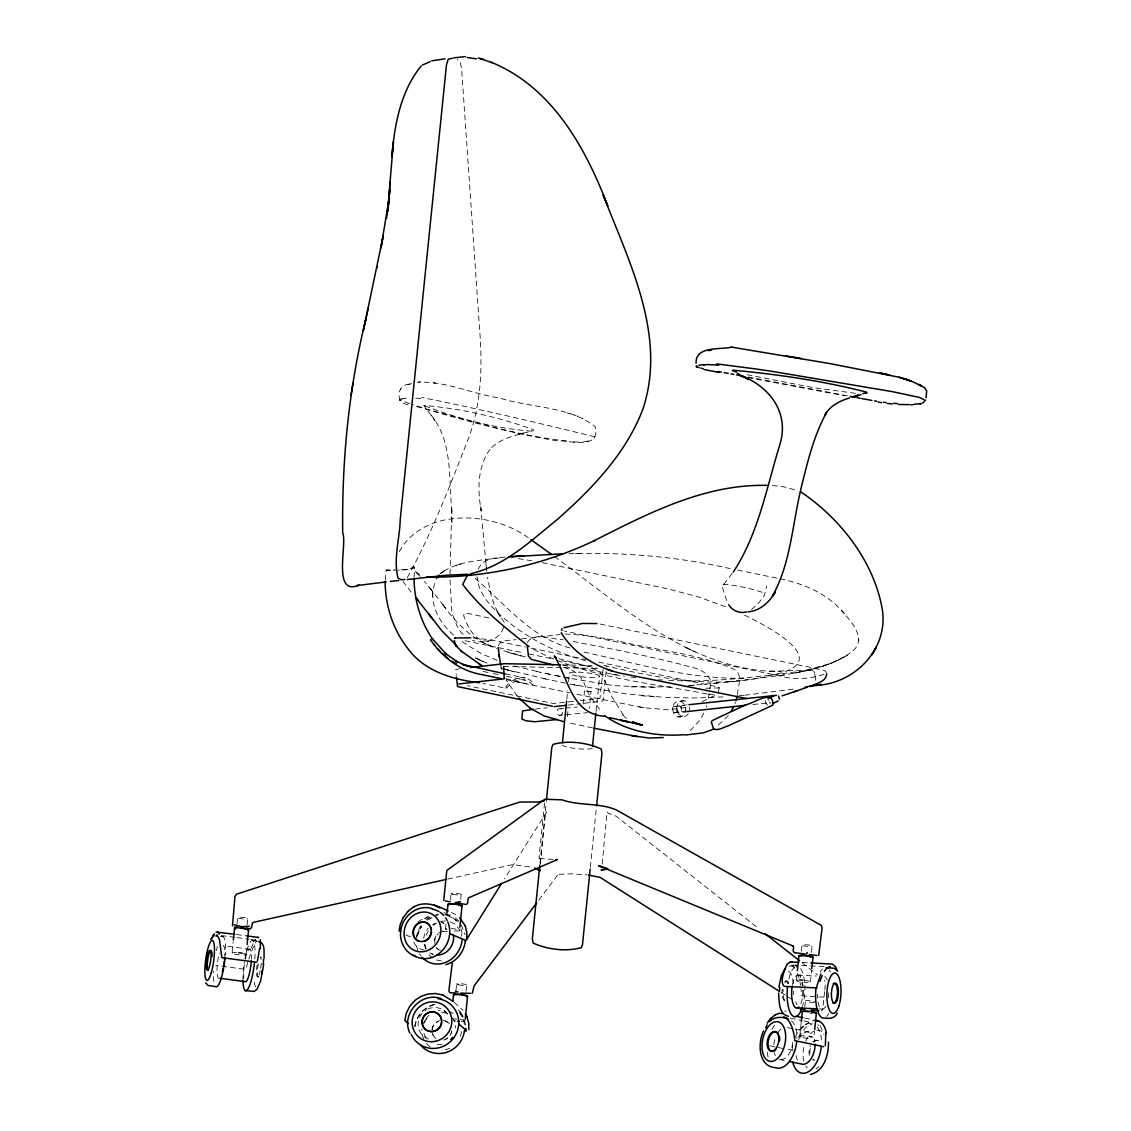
<?xml version="1.0" encoding="UTF-8"?>
<svg xmlns="http://www.w3.org/2000/svg" width="1131" height="1131" viewBox="0 0 1131 1131"><rect width="100%" height="100%" fill="white"/><g stroke="black" fill="none" stroke-linecap="round" stroke-linejoin="round"><path stroke-width="0.75" stroke-dasharray="5 3.75" d="M452.004 522.621L451.75 506.504L450.025 575.75M449.997 580.005L451.933 612.846L457.532 627.168L460.84 632.229L465.901 637.092M385.162 580.359L386.364 569.925A40.956 5.372 4.2 0 0 396.755 569.911M414.116 577.347L414.625 567.14A43.063 5.641 4.2 0 1 398.041 570.236M453.531 635.028C441.062 624.326 431.448 608.605 432.82 591.697M432.706 596.815L432.848 590.255L435.803 579.906M606.654 666.527L605.99 665.749M561.188 630.942L561.315 629.09L562.771 628.115M796.959 1004.865L795.772 1001.755M239.334 954.903A7.097 1.06 5.8 0 1 232.081 953.292L233.156 941.614M237.001 923.829L237.637 917.566M247.039 924.96L247.675 918.697A5.061 0.763 5.8 0 0 240.493 917.227A5.061 0.763 5.8 0 0 239.8 918.471A5.061 0.763 5.8 0 0 247.675 918.697M246.077 954.451L246.926 946.223M445.487 928.947L445.982 923.999M446.83 915.757L447.155 912.463M450.463 899.866L451.099 893.603M460.685 899.23L461.165 894.536M455.977 990.346L456.613 984.083M466.029 991.223L466.665 984.96M544.577 803.151L539.077 857.199L539.883 858.924L538.469 857.538L539.105 858.896L538.526 858.429L554.232 859.489M540.01 863.349L546.259 801.921M540.349 864.084L545.495 813.104L546.725 811.987L504.454 878.858M566.829 699.297L567.72 690.574M568.596 681.852L569.487 673.129M596.037 711.441L599.586 676.55A15.198 2.276 5.8 0 0 578.266 672.139A15.198 2.276 5.8 0 0 575.764 675.829A15.198 2.276 5.8 0 0 599.586 676.55M603.077 669.354L600.01 698.195L580.245 700.612M606.131 671.616L603.021 701.022L576.867 704.146M590.354 867.293L596.419 807.619M602.173 864.112L607.05 811.931L608.605 813.458L616.042 816.158L759.311 929.102M598.582 662.102L715.81 686.503L719.288 687.662L718.439 691.635M796.394 980.648L797.228 972.42M801.37 951.327L802.006 945.064M799.801 1036.364L801.313 1021.533M804.777 1007.283L805.413 1001.02M811.45 952.387L812.086 946.124A5.061 0.763 5.8 0 0 804.707 944.682A5.061 0.763 5.8 0 0 804.353 945.968A5.061 0.763 5.8 0 0 812.086 946.124M810.46 981.878L811.62 970.341M814.179 1034.667L814.518 1031.373M824.598 991.59L822.704 1009.799L821.106 1010.902M824.782 989.851L825.517 982.047L824.414 980.337M709.717 688.737C714.75 675.857 700.838 669.015 690.391 666.908C650.636 656.065 610.019 648.671 569.6 640.796M583.115 704.09L584.529 690.942L591.004 691.465L589.52 708.246M416.561 406.496C462.579 419.969 509.007 432.692 556.296 440.765C568.639 440.143 601.028 450.449 595.16 426.613C568.455 405.859 531.174 408.15 499.973 398.084C472.39 394.04 445.444 380.709 417.339 382.278M709.137 693.543L708.162 699.693M409.535 384.144C395.652 384.625 395.016 405.605 410.482 404.601M594.425 438.093L594.736 436.453M737.412 694.703C737.836 686.305 743.491 674.712 734.175 669.312C697.417 653.322 656.277 650.438 617.625 640.825M594.68 436.778C540.477 423.432 478.795 408.814 421.609 397.433M779.966 578.803C804.579 583.695 828.867 594.454 845.027 614.303L841.634 610.641C849.947 620.452 865.922 636.173 854.64 649.293C834.056 667.29 805.23 671.079 779.217 675.744M247.76 962.34L246.162 968.588L245.102 969.281L215.682 965.379M417.042 936.256L421.594 926.077L418.258 932.029L416.646 937.641L418.23 932.1L421.609 926.063M400.53 388.81L400.289 389.615M248.763 959.06L254.023 945.106L257.034 940.427M414.653 1026.368C416.392 1015.878 424.662 1006.83 435.067 1004.469M751.493 609.538L758.321 603.417L764.4 595.457L766.705 585.971M498.304 645.942C500.595 638.859 510.533 640.938 515.962 639.51M527.329 642.436C534.68 631.324 552.451 639.807 563.295 639.736M734.938 703.68L735.461 702.195M732.153 573.403L722.158 586.48L727.191 602.201M250.983 948.202L255.479 939.324M399.314 551.575C423.644 507.296 493.257 510.788 529.449 538.667M703.821 713.039L702.294 715.951A57.328 46.654 83.6 0 1 698.633 721.592L689.274 731.7M503.592 627.394C499.337 640.499 484.45 644.345 472.489 640.344M478.173 569.275C482.668 558.346 495.788 557.668 505.925 557.131M798.288 1037.367L805.795 1027.485L812.44 1023.781M407.301 577.602C431.915 533.224 450.166 485.157 468.658 437.867C481.509 403.187 482.541 365.695 479.586 329.22L461.561 68.143L459.978 61.611L457.419 59.533M538.738 900.177L557.795 874.899L556.947 875.295L558.657 874.32L571.763 873.839L587.046 874.885M728.336 715.471L717.111 726.286M826.309 673.185C826.549 669.001 817.091 669.693 813.839 668.11L599.642 623.944M800.479 1029.832L804.876 1025.054M440.256 573.728L445.458 569.854L440.256 573.728C457.546 560.425 481.113 560.679 501.796 557.555M427.532 920.083L437.853 914.852M804.919 1025.011L809.584 1021.788L814.108 1020.388M424.493 918.754L429.412 915.389M400.756 398.974L400.162 399.413A28.939 4.326 5.8 0 0 399.978 400.332L399.413 399.413L399.978 400.332M714.566 695.565L702.054 701.757M451.919 511.679C448.555 479.205 453.163 442.334 431.222 415.176L434.954 420.534L423.715 405.365C460.543 408.503 498.46 417.028 533.365 429.61L533.436 430.572C518.677 434.799 501.839 437.018 490.628 448.512L491.024 448.074C477.197 465.661 477.423 489.864 481.198 510.83L480.59 505.5L486.698 571.028M719.344 687.931L703.086 688.256M824.018 674.274C809.952 679.18 794.74 680.014 780.333 676.041L564.793 631.169M460.897 564.044L455.553 565.585M407.938 384.611L411.642 383.565M591.315 691.734L584.529 690.942M518.945 434.346L523.681 433.06L521.886 433.541M567.423 716.587L568.271 708.218M685.711 707.469L668.322 709.844L644.373 707.766M447.706 879.084L512.838 864.579L532.008 867.265M798.316 672.422L831.045 663.275L847.614 655.118C831.285 665.042 812.426 669.594 793.877 673.327M793.071 1050.218L786.611 1049.257M588.601 441.033L580.825 441.811M784.575 674.938L723.868 682.417M401.604 398.72L406.439 398.154M418.597 382.052L420.407 381.797M793.184 689.118L742.586 695.508M401.448 399.215L402.452 399.102M521.476 638.888L560.142 634.519M460.133 668.69L455.92 669.396L456.245 675.249M573.261 701.39L553.54 703.524L467.471 685.711M568.342 705.108L575.17 704.344M535.048 709.109L547.22 707.752M679.957 701.22L684.001 700.796M683.633 705.263L687.139 704.882M675.108 706.423L679.434 705.97M674.472 712.643A3.153 2.545 83.9 0 0 677.144 708.444A3.153 2.545 83.9 0 0 672.747 707.525A3.153 2.545 83.9 0 0 674.472 712.643L678.812 712.177A3.153 2.545 83.9 0 0 681.47 707.978A3.153 2.545 83.9 0 0 677.087 707.059A3.153 2.545 83.9 0 0 678.812 712.177M682.954 711.993L686.446 711.611M752.765 704.528L770.211 702.662M678.36 716.913A7.974 6.433 83.9 0 0 685.103 706.31A7.974 6.433 83.9 0 0 674.005 703.977A7.974 6.433 83.9 0 0 678.36 716.913L682.403 716.474M688.016 685.683L734.16 681.343M713.237 683.534L718.383 682.997M560.198 708.614L563.648 708.289M565.373 708.119L577.46 706.96M559.463 715.358A3.421 2.799 84.5 0 0 562.432 710.805A3.421 2.799 84.5 0 0 557.611 709.801A3.421 2.799 84.5 0 0 559.463 715.358L587.555 712.643M668.675 680.282C716.686 683.138 764.33 675.546 811.747 670.047L814.688 673.044L815.79 681.47L815.72 679.363M689.231 685.584L697.587 684.962M565.147 633.982L588.7 635.707L618.615 641.008M723.161 696.894L694.646 697.983L664.462 697.375M738.868 695.607L745.569 695.268M743.986 678.204C689.019 679.392 635.438 663.119 582.14 651.682M670.994 686.87L629.345 686.885M578.379 441.924L569.444 441.896M488.945 641.107C474.766 642.083 467.584 626.899 463.668 615.603L464.191 613.44L467.852 613.398L492.565 618.756M531.528 431.109C494.784 428.451 457.786 418.767 423.715 405.365M723.105 584.26C737.002 585.391 751.21 588.431 764.358 593.04M788.957 966.058L796.252 966.284A25.32 8.808 -87.4 0 0 787.897 983.857M569.034 553.709C623.124 552.084 677.313 556.537 730.117 568.596M575.453 553.625L582.705 553.54M506.066 688.242L506.532 688.03A40.956 22.988 -78.3 0 1 532.701 685.075L533.549 683.28A43.063 24.175 -78.3 0 0 506.038 686.376L506.066 688.242L482.781 683.421M655.146 687.507L614.076 685.669L566.391 677.723M554.473 556.523C600.179 589.873 643.398 627.846 695.098 651.908L684.312 646.748C711.993 660.377 742.063 670.527 773.152 671.347L769.221 671.291L811.747 670.047M769.221 671.291L781.054 671.461M562.333 664.858L592.022 665.466M503.733 666.371L598.879 668.492M472.857 637.926L489.44 639.665L525.392 646.96M824.131 966.524L790.23 964.969L792.492 965.28L795.927 969.649M797.553 975.176L816.384 976.025M785.663 981.072L786.611 981.114M823.835 997.09L802.501 996.058L801.469 995.209L801.045 988.791M819.494 1008.937L822.916 1009.092M569.755 684.001L625.245 693.798L664.788 697.389M802.331 962.538L810.899 962.933M658.27 679.773L662.78 680M566.603 440.906C520.317 436.297 475.571 422.033 430.755 410.185A652.827 97.619 5.8 0 1 419.064 406.693L412.391 404.629M772.445 485.524L783.67 486.811L797.807 490.642M420.746 398.508L417.848 398.31A28.939 4.326 5.8 0 0 414.921 398.169M641.305 695.692L657.04 697.021M855.474 393.305L814.037 387.777L744.014 374.121M708.473 694.137L714.41 694.773M630.9 677.116L635.99 677.723M221.167 935.521L235.163 937.387M236.902 937.613L249.145 939.239M250.898 939.479L257.896 940.398M220.404 936.44L223.358 936.836M252.877 940.752L257.303 941.345M250.078 949.277L223.443 945.728A16.456 3.294 -82.4 0 1 224.8 955.723M257.331 976.774L258.306 976.901M236.52 934.531L246.784 935.903M706.988 693.982C647.596 682.205 583.879 677.907 530.397 647.526M518.309 558.629L533.973 561.117M563.139 665.226L624.538 676.281M611.871 674.415L618.572 675.405M576.923 694.321L641.277 707.257M639.269 706.932L646.395 708.091M445.671 914.442L450.195 915.233L443.79 912.505M748.001 376.948L847.586 395.822M747.676 377.542L844.984 395.878M607.149 638.831L608.266 639.043M737.681 570.109L778.284 578.436M542.173 562.673L668.562 589.011L699.184 597.168L727.318 607.375M433.64 382.9L435.251 383.211L434.219 382.999M506.674 669.708L549.327 679.773M573.502 684.75L579.892 686.05M555.575 675.461L569.656 678.402M531.202 648.162L586.169 659.543M495.618 647.073L464.926 640.726M498.559 647.681L523.992 652.955M528.672 653.916L553.526 659.062M561.796 660.773L597.691 668.195M545.976 673.482L564.751 677.384M543.516 678.586L568.059 683.647M505.303 673.878L525.265 678.006M483.234 671.475L491.561 673.199M493.215 673.539L499.874 674.91M506.518 676.296L524.812 680.07M506.377 679.717L570.024 692.893M592.587 727.926L567.154 722.483M804.608 1018.027L813.189 1019.809M790.357 1018.154L802.105 1020.586M803.788 1020.925L812.171 1022.664M809.513 1032.179L787.303 1027.57A16.456 9.246 -78.3 0 1 789.424 1028.941M817.345 1040.364L818.165 1040.534M769.872 1045.779L776.573 1047.165M778.241 1047.518L784.942 1048.904M779.202 1059.408L786.045 1060.821M514.662 666.003L540.321 672.252M505.769 678.572L526.481 683.873M536.433 671.418L550.076 674.345M517.15 681.823L522.678 683.067M603.94 665.438C659.034 678.289 717.111 690.136 773.053 674.854C837.223 661.776 766.323 625.584 743.505 614.656M558.827 658.751L589.576 666.64L599.84 672.238L602.243 675.363L611.913 696.781L624.538 716.884L622.63 714.849M525.463 657.012L499.987 649.646M569.939 413.663L567.126 412.956M414.512 567.069L412.532 566.984A40.956 5.372 4.2 0 1 399.78 569.798M503.394 668.718L514.308 671.856L506.589 669.637M817.826 1024.87L819.183 1025.252M500.397 667.856L505.034 669.199M585.49 660.73C558.855 653.52 533.549 641.334 511.608 624.552C496.622 612.182 478.724 597.521 477.098 576.725M563.478 667.587C575.099 669.269 583.214 677.78 586.183 688.694A87.964 71.592 83.6 0 0 592.39 699.608L601.678 712.134M409.549 403.725L399.512 399.653M569.784 647.936C530.326 637.177 504.384 603.304 474.709 577.87M574.18 414.907L575.792 415.459M445.798 608.478L441.839 603.205C455.51 623.054 473.493 640.98 496.976 648.487M497.244 660.348L481.085 653.562L459.285 639.892M487.023 663.148L475.458 657.973M576.895 415.84L577.743 416.18M447.607 915.248L458.196 921.412M440.821 921.949L444.059 923.334A16.456 14.703 -66.7 0 0 441.542 922.769M405.93 934.955L410.765 937.048M429.936 952.995L433.173 954.38A16.456 14.703 -66.7 0 1 429.738 952.655M563.167 630.631L561.315 629.09M582.14 418.074L582.946 418.442M485.496 643.525L482.159 641.998L492.452 646.748M476.335 658.355L483.799 661.889L475.359 657.889M451.311 912.448L457.306 915.46M458.196 1009.955L460.699 1012.188M420.181 576.372L414.554 570.985L420.011 574.93M385.685 570.024L387.113 570.25A43.063 5.641 4.2 0 0 394.606 570.293M780.956 992.339L786.879 996.114M788.364 997.047L792.817 999.875M802.247 962.891L817.487 974.894M624.284 716.616L626.39 718.369M454.139 1002.335L463.046 1010.294M447.622 1013.701L443.677 1010.28A20.217 19.552 -49.1 0 0 438.559 1010.676M417.028 573.134L418.131 574.124M455.355 917.863L458.592 920.973M517.319 696.258L506.236 680.169M428.79 586.763L433.102 592.05L424.45 581.461M411.203 592.036L403.117 581.73M443.621 605.594L431.165 589.703M460.204 1013.164L463.837 1018.932M504.27 622.347L496.452 610.415L500.072 616.551L494.501 605.509L490.826 594.355L487.518 577.262M820.357 1025.803L824.004 1034.384M460.6 1012.132L464.007 1017.631M795.461 964.729L797.85 968.744M461.137 924.776L465.138 934.757M813.811 671.22L814.673 673.044M797.511 973.183L799.264 978.866M501.98 669.962L500.651 665.127M464.304 1020.459L465.689 1025.082M799.97 974.399L800.805 977.764M801.879 982.669L802.317 985.652M800.027 981.977L800.536 985.384M485.948 564.242L486.655 570.59M858.698 639.185L858.585 638.068L858.811 640.839M802.869 990.304L803.18 995.266M685.499 710.805A3.421 2.757 83.9 0 1 680.975 710.339A3.421 2.757 83.9 0 1 682.672 705.263A3.421 2.757 83.9 0 1 686.036 709.194M767.624 705.108A3.421 1.951 65.1 0 1 765.758 699.566M767.765 699.34A3.421 1.951 65.1 0 1 768.896 700.442M769.702 702.012A3.421 1.951 65.1 0 1 769.971 703.638M688.341 713.718A7.974 6.433 83.9 0 1 679.307 714.75A7.974 6.433 83.9 0 1 678.049 703.553A7.974 6.433 83.9 0 1 687.082 702.507M689.486 707.2A7.974 6.433 83.9 0 1 689.599 709.971M592.319 748.086A15.198 2.276 5.8 0 1 577.8 748.708A15.198 2.276 5.8 0 1 562.361 745.272M706.705 705.659A45.862 37.323 83.6 0 1 706.239 707.129M807.986 1038.329A7.097 1.06 5.8 0 1 799.773 1036.505A7.097 1.06 5.8 0 1 807.492 1036.166M812.27 1013.715A7.097 1.06 5.8 0 1 810.503 1013.616M814.164 1002.377A5.061 0.763 5.8 0 1 806.728 1001.642A5.061 0.763 5.8 0 1 807.378 1000.582A5.061 0.763 5.8 0 1 814.702 1001.5M798.627 1039.686A16.456 9.246 -78.3 0 1 811.648 1033.536M814.518 1039.064A16.456 9.246 -78.3 0 1 814.97 1041.552M797.595 1060.298A16.456 9.246 -78.3 0 1 795.984 1054.629M792.76 1042.414A16.456 9.246 -78.3 0 1 781.606 1059.69M775.371 1055.704A16.456 9.246 -78.3 0 1 774.198 1052.509M773.745 1044.563A16.456 9.246 -78.3 0 1 775.852 1036.321M777.704 1032.801A16.456 9.246 -78.3 0 1 782.383 1028.136M817.133 1026.99A25.32 14.222 -78.3 0 1 821.502 1043.446M792.053 1049.992A25.32 14.222 -78.3 0 1 793.213 1043.489M795.277 1037.311A25.32 14.222 -78.3 0 1 812.906 1023.852M813.684 1042.019A9.995 5.613 -78.3 0 1 820.498 1042.796M814.702 1060.044A9.995 5.613 -78.3 0 1 813.246 1059.874M809.867 1053.385A9.995 5.613 -78.3 0 1 811.21 1045.85M816.907 1030.157A20.217 11.352 -78.3 0 1 823.933 1033.96M818.971 1066.604A20.217 11.352 -78.3 0 1 815.946 1068.908M807.294 1067.918A20.217 11.352 -78.3 0 1 805.838 1066.109M803.759 1061.118A20.217 11.352 -78.3 0 1 804.127 1046.161M805.781 1041.227A20.217 11.352 -78.3 0 1 813.811 1031.175M812.864 1041.849A9.995 5.613 -78.3 0 1 819.664 1042.626M813.882 1059.874A9.995 5.613 -78.3 0 1 812.426 1059.705M809.386 1055.52A9.995 5.613 -78.3 0 1 810.39 1045.68M791.559 1020.841A25.32 14.222 -78.3 0 1 796.874 1038.357M768.119 1057.132A25.32 14.222 -78.3 0 1 767.27 1051.279M771.992 1029.38A25.32 14.222 -78.3 0 1 775.159 1024.488M464.94 1020.671A7.097 1.06 5.8 0 1 461.123 1021.463M455.736 1020.968A7.097 1.06 5.8 0 1 454.082 1020.685M453.375 1018.932A7.097 1.06 5.8 0 1 456.655 1019.017M460.289 1019.413A7.097 1.06 5.8 0 1 463.328 1020.021M427.603 1009.163A16.456 15.919 -49.1 0 1 448.328 1015.369M428.465 1039.092A16.456 15.919 -49.1 0 1 426.345 1009.827M452.004 1017.646A16.456 15.919 -49.1 0 1 455.637 1028.008M442.051 1044.238A16.456 15.919 -49.1 0 1 433.739 1043.659M426.118 1037.862A16.456 15.919 -49.1 0 1 423.531 1031.415M424.379 1023.032A16.456 15.919 -49.1 0 1 429.285 1016.062M441.132 1012.118A16.456 15.919 -49.1 0 1 448.936 1014.846M459.03 1012.16A25.32 24.486 -49.1 0 1 464.601 1027.005M415.049 1026.835A25.32 24.486 -49.1 0 1 435.817 1004.045M451.665 1031.09A9.995 9.67 -49.1 0 1 443.465 1040.082M432.961 1034.738A9.995 9.67 -49.1 0 0 436.156 1038.583L435.972 1038.414A9.995 9.67 -49.1 0 1 432.028 1032.122M432.141 1029.733A9.995 9.67 -49.1 0 1 437.895 1021.547M442.9 1020.572A9.995 9.67 -49.1 0 1 449.516 1023.937M461.448 1031.613A20.217 19.552 -49.1 0 1 460.246 1036.717M449.827 1048.14A20.217 19.552 -49.1 0 1 441.415 1050.162M430.091 1046.769A20.217 19.552 -49.1 0 1 426.33 1043.333M423.616 1038.993A20.217 19.552 -49.1 0 1 421.976 1028.871M423.178 1023.767A20.217 19.552 -49.1 0 1 424.676 1020.586M425.638 1019.102A20.217 19.552 -49.1 0 1 429.186 1015.2M448.767 1011.383A20.217 19.552 -49.1 0 1 453.333 1013.701M451.467 1030.921A9.995 9.67 -49.1 0 1 450.887 1033.437M447.904 1037.678A9.995 9.67 -49.1 0 1 445.727 1039.092M431.957 1029.563A9.995 9.67 -49.1 0 1 440.157 1020.558M445.204 1020.911A9.995 9.67 -49.1 0 1 449.318 1023.767M243.801 953.49A7.097 1.06 5.8 0 1 242.826 955.073M232.081 953.292A7.097 1.06 5.8 0 1 236.916 952.571M245.314 959.13A16.456 3.294 -82.4 0 1 249.668 949.121A16.456 3.294 -82.4 0 1 251.435 959.258M243.9 978.357A16.456 3.294 -82.4 0 1 244.565 963.244M219.301 978.103A16.456 3.294 -82.4 0 1 217.025 970.61A16.456 3.294 -82.4 0 1 219.273 953.08M250.036 942.392A25.32 5.061 -82.4 0 1 254.772 959.244M243.009 980.846A25.32 5.061 -82.4 0 1 244.381 962.255M244.932 959.031A25.32 5.061 -82.4 0 1 249.527 943.311M258.829 976.915A9.995 1.993 -82.4 0 1 258.462 963.244M260.243 957.9A9.995 1.993 -82.4 0 1 261.36 957.25L260.37 957.123A9.995 1.993 -82.4 0 1 260.681 968.277M255.776 986.812A20.217 4.043 -82.4 0 1 254.065 979.078M260.215 970.78A9.995 1.993 -82.4 0 1 259.07 974.837M258.448 976.124A9.995 1.993 -82.4 0 1 256.525 973.918A9.995 1.993 -82.4 0 1 257.486 963.117M222.029 936.807A25.32 5.061 -82.4 0 1 225.253 955.313M213.844 981.567A25.32 5.061 -82.4 0 1 213.561 971.232M216.36 950.521A25.32 5.061 -82.4 0 1 217.421 946.35M804.678 980.337A7.097 1.06 5.8 0 1 810.475 982.019A7.097 1.06 5.8 0 1 804 982.387M798.868 981.623A7.097 1.06 5.8 0 1 799.405 979.983M824.711 976.52A16.456 5.726 -87.4 0 1 827.256 980.125M828.797 992.735A16.456 5.726 -87.4 0 1 827.991 999.677M825.814 1006.194A16.456 5.726 -87.4 0 1 817.996 1002.123M817.459 998.32A16.456 5.726 -87.4 0 1 817.303 994.121M792.478 984.578A16.456 5.726 -87.4 0 1 801.582 978.965M802.473 982.146A16.456 5.726 -87.4 0 1 803.01 985.949M803.166 990.148A16.456 5.726 -87.4 0 1 800.14 1005.035M829.108 969.861A25.32 8.808 -87.4 0 1 830.352 972.08M828.684 1013.517A25.32 8.808 -87.4 0 1 826.521 1016.557M820.244 972.038A25.32 8.808 -87.4 0 1 822.407 968.984M800.649 968.574A25.32 8.808 -87.4 0 1 802.515 1006.491M784.758 981.623A9.995 3.478 -87.4 0 1 788.646 985.299M784.575 1000.85A9.995 3.478 -87.4 0 1 782.214 989.272M788.533 971.176A20.217 7.026 -87.4 0 1 793.411 984.182M793.552 991.081A20.217 7.026 -87.4 0 1 793.312 994.601M786.328 1011.185A20.217 7.026 -87.4 0 1 784.49 1010.944M784.843 982.867A9.995 3.478 -87.4 0 1 789.056 983.419M784.688 1000.115A9.995 3.478 -87.4 0 1 783.161 989.314M451.34 928.579A7.097 1.06 5.8 0 1 459.469 930.262A7.097 1.06 5.8 0 1 453.672 930.912M447.07 929.88A7.097 1.06 5.8 0 1 446.759 928.551M426.147 948.923A16.456 14.703 -66.7 0 1 424.054 943.975M423.715 938.405A16.456 14.703 -66.7 0 1 428.267 928.113M432.593 924.621A16.456 14.703 -66.7 0 1 436.354 923.108M424.351 950.082A16.456 14.703 -66.7 0 1 413.564 941.699M417.919 922.217A16.456 14.703 -66.7 0 1 432.735 918.471M444.723 914.527A25.32 22.62 -66.7 0 1 457.221 922.005M460.897 928.721A25.32 22.62 -66.7 0 1 462.282 936.567M421.227 956.246A25.32 22.62 -66.7 0 1 419.502 953.744M418.117 950.973A25.32 22.62 -66.7 0 1 416.434 944.908M416.307 938.433A25.32 22.62 -66.7 0 1 420.647 926.063M426.005 919.941A25.32 22.62 -66.7 0 1 432.791 915.841M435.746 914.88A25.32 22.62 -66.7 0 1 438.743 914.343M450.096 921.864A20.217 18.054 -66.7 0 1 461.604 936.312M441.387 960.813A20.217 18.054 -66.7 0 1 433.852 958.706M432.509 957.872A20.217 18.054 -66.7 0 1 429.045 954.592M425.977 948.838A20.217 18.054 -66.7 0 1 425.002 942.109M426.26 935.238A20.217 18.054 -66.7 0 1 428.578 930.502M433.201 925.342A20.217 18.054 -66.7 0 1 436.015 923.433M440.623 921.581A20.217 18.054 -66.7 0 1 445.43 921.044M440.525 950.535A9.995 8.935 -66.7 0 1 436.722 947.863M434.827 943.381A9.995 8.935 -66.7 0 1 438.135 933.966M442.447 931.534A9.995 8.935 -66.7 0 1 447.141 931.675L446.717 931.506A9.995 8.935 -66.7 0 0 442.037 931.35M438.022 949.305A9.995 8.935 -66.7 0 1 436.312 947.693M434.361 940.653A9.995 8.935 -66.7 0 1 439.747 932.269M520.953 655.895L508.003 652.262L520.953 655.895M458.338 984.762A5.061 0.763 5.8 0 0 466.58 985.158A5.061 0.763 5.8 0 0 459.992 983.645A5.061 0.763 5.8 0 0 458.338 984.762M452.725 894.296A5.061 0.763 5.8 0 0 461.052 894.72A5.061 0.763 5.8 0 0 454.62 893.193A5.061 0.763 5.8 0 0 452.725 894.296"/><path stroke-width="1.5" d="M264.131 958.31C263.664 953.051 265.771 943.098 258.773 941.543M828.486 1042.132C828.74 1054.53 824.216 1071.269 810.46 1074.45M466.665 939.083L466.863 932.778L465.265 925.936M779.542 699.198L778.467 696.003M539.812 869.315L540.067 870.912L534.539 867.972M389.955 183.137L393.447 141.898L391.835 157.294L392.598 148.91L392.514 149.66C395.369 120.31 402.155 89.095 421.269 65.881M389.46 193.147L389.997 182.091L387.919 210.225M260.37 948.852L260.328 939.691M387.806 211.751L389.827 189.556L387.664 210.352L389.361 197.204L380.921 248.014L383.225 235.884L363.291 330.874M233.325 939.974L234.499 928.438M247.081 944.569L248.594 929.753M447.155 912.463L448.003 904.235M459.865 927.25L462.042 905.832M452.81 1001.303L453.489 994.715M465.223 1019.314L467.555 996.255M539.84 865.102L532.348 938.815L533.083 943.056C547.63 949.517 565.981 951.949 581.362 947.58L582.507 944.512L590.184 869.046M546.429 800.154L551.787 747.506L552.946 744.438C568.313 740.084 586.664 742.502 601.211 748.976L601.946 753.218L596.603 805.866M562.404 742.911L566.645 701.036M592.488 746.347L595.867 713.194M696.088 363.164C695.24 345.761 720.235 349.889 731.757 347.104M797.397 970.766L798.896 955.935M801.313 1021.533L802.317 1011.651M811.789 968.687L812.963 957.165M814.688 1029.719L816.356 1013.249M926.035 397.829L926.685 390.859L924.607 387.693L913.749 382.165L899.103 377.231L830.14 363.631L731.432 347.09M386.548 218.198L387.834 207.637M263.707 964.05L260.639 980.86L257.048 989.3L254.051 991.449L245.158 990.516M825.333 1045.567L825.842 1032.744M259.593 948.372L257.43 961.039M363.546 329.489L365.879 318.843C348.701 388.824 341.788 460.925 342.707 532.899C347.471 544.11 331.906 596.603 359.036 585.123L357.212 585.547L386.265 581.9M826.69 673.836C826.436 680.523 818.943 682.728 813.853 684.806M778.906 987.052L781.408 975.346L785.31 968.108M352.999 383.056L351.048 395.27M601.65 869.343L601.268 870.333L607.969 868.862M399.116 931.181L400.204 924.621L403.202 917.637M445.911 964.658C456.443 961.746 464.177 951.977 465.265 941.204M376.779 268.146L377.047 266.789M404.94 1019.794L406.283 1013.291L409.676 1006.42L414.695 1000.681M365.582 320.214L368.239 308.183M400.685 931.407C401.901 916.732 417.085 903.895 431.802 908.561M737.101 696.215L735.942 700.711M816.667 986.543L820.866 973.932M763.51 1031.02C757.671 1043.291 758.095 1066.816 775.824 1067.735A25.32 14.222 -78.3 0 0 796.676 1041.594M212.147 938.066L213.575 934.347M213.505 936.482L214.452 934.008M819.975 981.369L822.251 975.544M765.744 1027.938L767.072 1024.771M733.694 706.649L731.333 711.102M824.98 415.035L826.563 412.476C814.122 435.053 807.887 460.473 801.794 485.355C792.449 522.14 791.262 562.531 772.445 596.094L775.315 592.079C769.476 602.045 760.117 610.867 748.114 611.857M787.275 963.768C785.027 969.267 778.99 981.991 784.348 986.416L817.246 987.914M210.691 939.352L212.925 936.44M452.372 962.241L448.88 990.657L449.77 992.707M465.392 941.388L501.669 883.325M824.753 415.388C829.702 405.916 839.739 400.911 849.551 397.928M767.171 1023.187L770.649 1018.183M733.27 572.074C758.35 534.002 766.535 487.956 779.74 444.964C789.65 413.932 770.819 387.622 742.304 376.043L748.157 379.45M837.251 1013.22C835.017 1018.423 829.094 1018.989 824.216 1017.985A25.32 8.808 -87.4 0 1 815.96 988.353M436.524 578.521L439.111 575.043M536.617 902.99L474.129 985.85L472.291 993.174M403.23 917.609L407.711 911.685M806.177 954.154L807.449 952.627M826.719 968.207L824.4 971.317M696.979 365.78L696.724 365.992A28.939 4.326 5.8 0 0 696.526 366.896L696.922 367.391M771.243 1018.14L775.23 1014.832M407.556 911.628L413.282 907.147M769.575 1021.632C774.438 1016.26 781.945 1016.882 788.279 1018.762M788.024 963.584L790.329 962L798.91 962.382M414.625 1000.624L420.916 996.383M818.688 955.37L822.138 927.731L821.29 925.37L616.042 809.796C598.921 802.614 579.51 806.007 562.022 799.829L544.76 799.264L446.787 870.517L443.748 900.46M713.604 728.859C717.718 731.276 723.826 727.021 728.095 725.932L772.841 705.136C773.802 688.312 754.038 703.482 745.626 704.811L712.177 720.603L711.357 722.115L713.604 728.859L711.569 729.962L703.383 732.846L685.301 735.037M422.542 64.948L430.19 61.71M827.482 968.051L830.196 966.595L829.419 966.765M771.837 696.738L773.972 695.607L768.09 698.336M778.269 700.881L773.18 703.383M466.368 904.418L467.499 903.4L468.291 897.943L557.357 859.588L555.943 859.574M413.437 907.203C424.62 900.262 437.584 905.563 448.088 911.063M544.379 800.918L537.72 801.992L519.666 802.063L236.393 894.225L234.979 896.643L232.463 925.837M250.262 928.777L251.492 927.703L252.383 922.981L254.037 922.217L445.996 879.466M806.983 687.309L794.315 691.748M775.286 1014.804L779.612 1013.291L782.539 1013.588M797.242 690.73L782.115 695.834M420.986 996.439L427.956 994.05L435.449 993.527L442.801 994.997M809.867 686.446L813.755 685.202L804.664 687.408M922.458 403.145L924.522 401.547M564.1 627.648L582.408 623.464L596.984 623.549M853.764 396.613L858.132 395.355L852.18 397.052M858.132 395.355L856.506 395.822L860.945 394.634M684.213 734.669C657.422 736.847 626.687 731.757 604.647 715.598M431.731 60.834L445.105 58.812M404.955 579.524L401.236 579.736L398.013 578.082C393.192 559.11 399.724 538.893 400.233 519.581L446.448 65.004L448.215 59.165L452.428 58.303M708.458 350.652L711.569 349.96M746.616 611.843C739.886 613.879 732.337 610.669 728.675 604.76M470.51 573.7C504.483 566.207 530.807 540.858 557.074 519.709C591.923 488.903 625.655 453.955 642.634 409.818C667.488 336.628 629.303 262.335 603.176 195.112L607.799 205.998C585.589 147.666 551.999 86.988 491.236 62.247M815.974 685.414C855.418 683.661 889.602 648.091 881.982 607.587C873.09 560.41 840.05 518.38 800.847 491.9M921.002 403.47L913.594 404.403M810.333 686.446L821.12 684.439L815.508 685.471M460.501 901.69L455.256 902.637L465.308 904.333M919.715 403.951L921.27 403.682M698.93 365.186L704.175 364.62M703.722 365.143L704.995 365.002M453.715 57.837L465.52 56.592M390.336 581.447L398.734 580.5M407.259 579.539L445.741 575.326L467.994 574.195M470.369 667.53L504.511 663.685L560.594 664.816M566.631 705.306L554.176 706.606M533.309 709.307L522.621 710.904L521.801 718.963L525.816 720.744L534.652 721.748L557.046 719.542M663.247 737.525L649.236 738.048L631.395 735.602M688.892 704.698L776.403 695.339M686.446 711.611L745.781 705.263M508.752 556.904L561.867 553.822M511.58 556.678L524.091 555.66M234.315 927.18L237.298 926.996M249.258 926.218L241.794 926.699L234.159 924.734M910.837 404.856L912.66 404.742M909.494 404.615L898.58 404.474M862.812 393.56L867.124 392.966L866.417 392.075C822.873 380.907 777.845 374.375 733.086 370.162L732.365 370.572L736.493 372.156M767.709 485.397C705.037 483.715 648.388 513.248 594.058 540.774L594.694 540.491C542.428 565.542 484.181 578.026 426.401 577.093M216.063 932.029L234.824 934.305M470.75 637.884L454.506 637.941L455.242 638.435M450.802 992.82L455.793 992.961M460.769 993.089L470.722 993.357M705.998 364.564L708.642 364.649A28.939 4.326 5.8 0 1 714.396 364.889L718.807 365.214M503.648 666.498L504.242 678.812L458.861 683.93M257.331 937.458L258.73 937.5L246.784 935.903M467.216 57.525L476.603 58.854M826.125 967.627L834.268 968.292L837.661 971.02M797.242 1007.933L817.784 1008.866M810.899 962.933L832.487 964.107L834.834 966.355M897.717 403.597L893.448 403.329M716.672 363.913L754.957 368.833A652.827 97.619 5.8 0 1 773.364 371.576L892.161 391.609L919.347 397.405L925.582 400.445M800.296 1009.418L804.933 1009.743M811.125 1010.167L818.858 1010.704M215.781 935.931L217.449 936.044M464.954 940.059L449.869 933.711M892.246 403.993L887.354 403.456M588.346 875.041L600.151 877.402L779.471 991.392M815.564 1020.544L818.349 1020.883L814.914 1020.162M795.305 952.783L804.622 953.956M809.287 954.55L817.049 955.539M883.382 402.24L886.181 402.608M788.477 1016.26C778.524 1014.663 779.273 1000.666 778.566 993.032M220.093 978.301L245.059 981.623A16.456 3.294 -82.4 0 0 251.365 960.601M222.581 957.731L256.709 962.269M746.63 698.506L625.825 674.274C600.278 669.99 574.491 655.019 561.245 632.696M790.357 961.986L792.888 962.368M878.264 402.127L881.586 402.65M874.517 400.883L876.977 401.293M470.906 575.17L468.587 574.788L467.131 575.778L462.749 584.345C480.562 608.351 505.472 627.945 529.082 646.692M795.263 357.509L796.662 357.735M637.672 736.649L594.044 728.223M445.218 900.955L450.237 901.789M785.72 355.855L801.511 358.569M871.93 400.431L861.751 398.564M740.494 376.255L744.806 377.033M724.292 372.679L728.237 373.4M730.994 373.894L733.75 374.389M736.578 374.898L739.405 375.393M718.029 371.534L721.324 372.141M719.019 372.41L704.076 369.54M856.93 397.645L860.196 398.282M850.201 396.345L855.29 397.334M441.246 998.673C421.481 991.18 400.614 1014.139 409.86 1033.112M883.226 373.697L889.659 375.04M505.303 673.878L463.781 664.745M501.386 678.685L478.837 674.019C460.784 670.245 444.879 658.921 433.852 644.317M479.445 682.728C452.796 679.66 424.365 671.319 407.853 648.544C392.994 629.741 385.346 605.749 385.134 581.885M552.465 706.253L457.588 686.602L456.387 676.988M796.012 1016.246L802.883 1017.674M795.305 1040.76L823.778 1046.67M789.466 1061.528L801.427 1064.002A16.456 9.246 -78.3 0 0 815.112 1044.224M621.88 720.475L628.695 721.974L620.961 720.249M700.98 368.155L703.199 368.649M553.116 664.844L531.4 659.401L528.46 656.164L527.258 645.886M478.286 58.02L492.409 62.742M609.623 717.634L642.436 725.084L632.328 722.455L641.39 724.971L636.301 723.402M530.1 708.19L544.068 715.909L564.369 721.818M246.36 927.872L249.414 928.664M479.897 58.402L483.502 59.406M899.103 377.231L907.882 379.917L903.669 378.517M604.336 716.276C571.113 713.788 568.441 677.822 554.218 655.952L556.183 657.86L555.349 657.507M783.656 1016.769C790.767 1019.399 794.188 1031.939 794.74 1040.52M699.297 367.716L696.258 366.486M607.333 868.481L598.723 865.879L599.981 866.318M607.446 669.552L611.984 670.98M462.296 664.25L468.927 666.442L466.721 665.721M455.341 991.095L458.055 992.099M632.582 721.903L636.951 723.684L633.063 722.115M599.458 866.092L792.859 945.912M794.641 952.74C791.135 951.539 795.545 946.039 792.364 945.714M464.445 664.957L455.736 660.956L457.588 661.974L445.204 653.35L446.604 654.552L432.212 638.591L432.989 639.722C420.633 621.979 414.271 600.377 414.087 578.832M433.682 904.885L439.888 907.939M442.871 995.026L452.98 1001.345M415.784 956.529C405.562 953.136 399.455 942.165 400.628 931.647M737.355 373.315L743.505 376.75M452.16 661.197L456.528 663.798M818.646 1020.954C823.495 1022.975 825.474 1028.206 826.379 1032.999M530.891 539.657L551.942 554.657M462.692 652.262L460.854 650.763L481.721 665.664M478.993 663.784L481.636 665.608M461.688 651.456L455.581 645.433L454.323 640.344M764.853 933.471L799.476 960.714M530.524 708.515L518.931 698.025M447.933 658.256L442.207 653.393M459.285 1024.389L466.043 1030.256M404.983 1020.6L408.362 1023.541M456.896 645.886L441.769 630.716L428.776 613.949L433.003 619.618M459.709 917.778L465.421 926.02M437.428 648.544L440.27 651.498M417.848 600.109L415.671 597.493L430.897 616.791M217.746 932.043L219.329 933.994M216.898 934.743L219.499 939.734L221.803 957.434M455.581 645.433L456.104 646.126M434.672 645.49L430.501 639.835L431.236 640.895M465.322 1013.97L466.849 1016.43M205.715 982.91L208.104 985.497L215.639 986.6A25.32 5.061 -82.4 0 0 224.97 958.551M835.569 966.623L837.308 970.681M466.792 1016.345L468.785 1023.315L468.828 1029.677M500.651 665.127L498.149 647.639M498.672 654.609L498.955 656.659M465.788 1028.319L465.887 1031.557M802.374 1011.934A7.097 1.06 5.8 0 1 810.008 1011.453A7.097 1.06 5.8 0 1 815.946 1013.475M809.287 1036.406A7.097 1.06 5.8 0 1 812.27 1037.028M804.862 1011.651A5.061 0.763 5.8 0 1 809.117 1011.665M811.662 1012.005A5.061 0.763 5.8 0 1 814.362 1012.924M821.29 1046.684A25.32 14.222 -78.3 0 1 808.015 1071.976A25.32 14.222 -78.3 0 1 792.746 1062.221M771.384 1051.208A9.995 5.613 -78.3 0 1 769.349 1037.198A9.995 5.613 -78.3 0 1 778.637 1034.13M779.344 1036.067A9.995 5.613 -78.3 0 1 779.612 1040.888M775.866 1049.738A9.995 5.613 -78.3 0 1 772.841 1051.378M454.195 995.322A7.097 1.06 5.8 0 1 460.996 994.46A7.097 1.06 5.8 0 1 466.382 996.651M459.37 1021.378A7.097 1.06 5.8 0 1 457.532 1021.208M455.991 994.7A5.061 0.763 5.8 0 1 460.161 994.686M461.476 994.828A5.061 0.763 5.8 0 1 465.548 995.93M452.57 1037.367A16.456 15.919 -49.1 0 1 450.732 1039.573M464.488 1030.27A25.32 24.486 -49.1 0 1 446.886 1052.226A25.32 24.486 -49.1 0 1 420.492 1044.945M438.065 998.744A25.32 24.486 -49.1 0 1 453.588 1038.102A25.32 24.486 -49.1 0 1 411.26 1034.455M441.74 1022.481A9.995 9.67 -49.1 0 1 426.953 1030.426A9.995 9.67 -49.1 0 1 426.472 1013.828A9.995 9.67 -49.1 0 1 441.67 1019.922M235.587 929.074A7.097 1.06 5.8 0 1 241.242 928A7.097 1.06 5.8 0 1 247.802 930.205M238.726 952.712A7.097 1.06 5.8 0 1 242.303 953.179M240.634 928.254A5.061 0.763 5.8 0 1 246.091 929.215M224.73 957.066A16.456 3.294 -82.4 0 1 224.489 959.851M224.334 961.265A16.456 3.294 -82.4 0 1 223.471 966.892M223.203 968.221A16.456 3.294 -82.4 0 1 222.298 971.897M254.489 962.467A25.32 5.061 -82.4 0 1 247.986 988.876A25.32 5.061 -82.4 0 1 243.009 980.846M263.594 959.357A20.217 4.043 -82.4 0 1 263.212 964.418M262.548 969.649A20.217 4.043 -82.4 0 1 261.954 973.056M211.61 951.27A9.995 1.993 -82.4 0 1 212.006 956.656M208.655 970.242A9.995 1.993 -82.4 0 1 207.652 960.36A9.995 1.993 -82.4 0 1 211.186 950.591M799.292 956.246A7.097 1.06 5.8 0 1 805.357 955.426A7.097 1.06 5.8 0 1 812.878 957.434M799.405 979.983A7.097 1.06 5.8 0 1 802.84 980.139M810.39 956.642A5.061 0.763 5.8 0 1 810.192 957.377M801.017 956.232A5.061 0.763 5.8 0 1 803.024 955.638A5.061 0.763 5.8 0 1 808.623 956.176M798.74 1007.014A16.456 5.726 -87.4 0 1 792.873 1003.169A16.456 5.726 -87.4 0 1 792.237 985.907M833.137 983.814A9.995 3.478 -87.4 0 1 837.449 992.339A9.995 3.478 -87.4 0 1 832.953 1003.041M802.105 1007.778A25.32 8.808 -87.4 0 1 791.361 1014.408A25.32 8.808 -87.4 0 1 787.501 987.066M779.485 991.039A20.217 7.026 -87.4 0 1 779.726 987.533M448.597 904.842A7.097 1.06 5.8 0 1 455.694 904.037A7.097 1.06 5.8 0 1 460.769 906.214M450.548 904.235A5.061 0.763 5.8 0 1 454.803 904.249M456.104 904.39A5.061 0.763 5.8 0 1 459.822 905.281M453.432 935.111A16.456 14.703 -66.7 0 1 436.976 955.059M462.155 939.819A25.32 22.62 -66.7 0 1 446.377 962.099A25.32 22.62 -66.7 0 1 422.202 957.392M440.327 912.505A25.32 22.62 -66.7 0 1 443.691 915.46M445.572 917.821A25.32 22.62 -66.7 0 1 447.141 920.478M447.791 921.878A25.32 22.62 -66.7 0 1 441.09 951.835A25.32 22.62 -66.7 0 1 413.027 954.946M432.169 909.126A25.32 22.62 -66.7 0 1 439.082 911.699M419.191 941.36A9.995 8.935 -66.7 0 1 415.148 926.77A9.995 8.935 -66.7 0 1 429.596 925.172M430.826 927.25A9.995 8.935 -66.7 0 1 431.491 929.64M431.547 932.198A9.995 8.935 -66.7 0 1 423.871 941.501M876.016 647.512L872.072 654.651L876.016 647.512M886.266 374.333L879.55 372.961L886.266 374.333M910.893 381.02L906.779 379.521L910.893 381.02M919.503 384.766L918.711 384.37L921.454 385.756L919.503 384.766M776.403 1047.872A9.995 5.613 -78.3 0 0 775.484 1031.712A9.995 5.613 -78.3 0 0 767.186 1044.549A9.995 5.613 -78.3 0 0 776.403 1047.872M780.673 1054.672A20.217 11.352 -78.3 0 0 778.821 1022A20.217 11.352 -78.3 0 0 762.054 1047.956A20.217 11.352 -78.3 0 0 780.673 1054.672M433.357 1031.316A9.995 9.67 -49.1 0 0 439.394 1015.157A9.995 9.67 -49.1 0 0 422.626 1018.437A9.995 9.67 -49.1 0 0 433.357 1031.316M435.138 1041.368A20.217 19.552 -49.1 0 0 447.367 1008.711A20.217 19.552 -49.1 0 0 413.451 1015.327A20.217 19.552 -49.1 0 0 435.138 1041.368M209.504 966.341A9.995 1.993 -82.4 0 0 210.196 950.45A9.995 1.993 -82.4 0 0 206.337 964.036A9.995 1.993 -82.4 0 0 209.504 966.341M211.313 972.674A20.217 4.043 -82.4 0 0 212.741 940.54A20.217 4.043 -82.4 0 0 204.923 967.995A20.217 4.043 -82.4 0 0 211.313 972.674M837.308 999.677A9.995 3.478 -87.4 0 0 835.894 983.405A9.995 3.478 -87.4 0 0 831.497 996.651A9.995 3.478 -87.4 0 0 837.308 999.677M838.82 1006.208A20.217 7.026 -87.4 0 0 835.965 973.324A20.217 7.026 -87.4 0 0 827.058 1000.087A20.217 7.026 -87.4 0 0 838.82 1006.208M425.737 940.398A9.995 8.935 -66.7 0 0 427.461 923.363A9.995 8.935 -66.7 0 0 413.027 931.477A9.995 8.935 -66.7 0 0 425.737 940.398M429.893 949.418A20.217 18.054 -66.7 0 0 433.385 914.979A20.217 18.054 -66.7 0 0 404.191 931.364A20.217 18.054 -66.7 0 0 429.893 949.418"/></g></svg>
